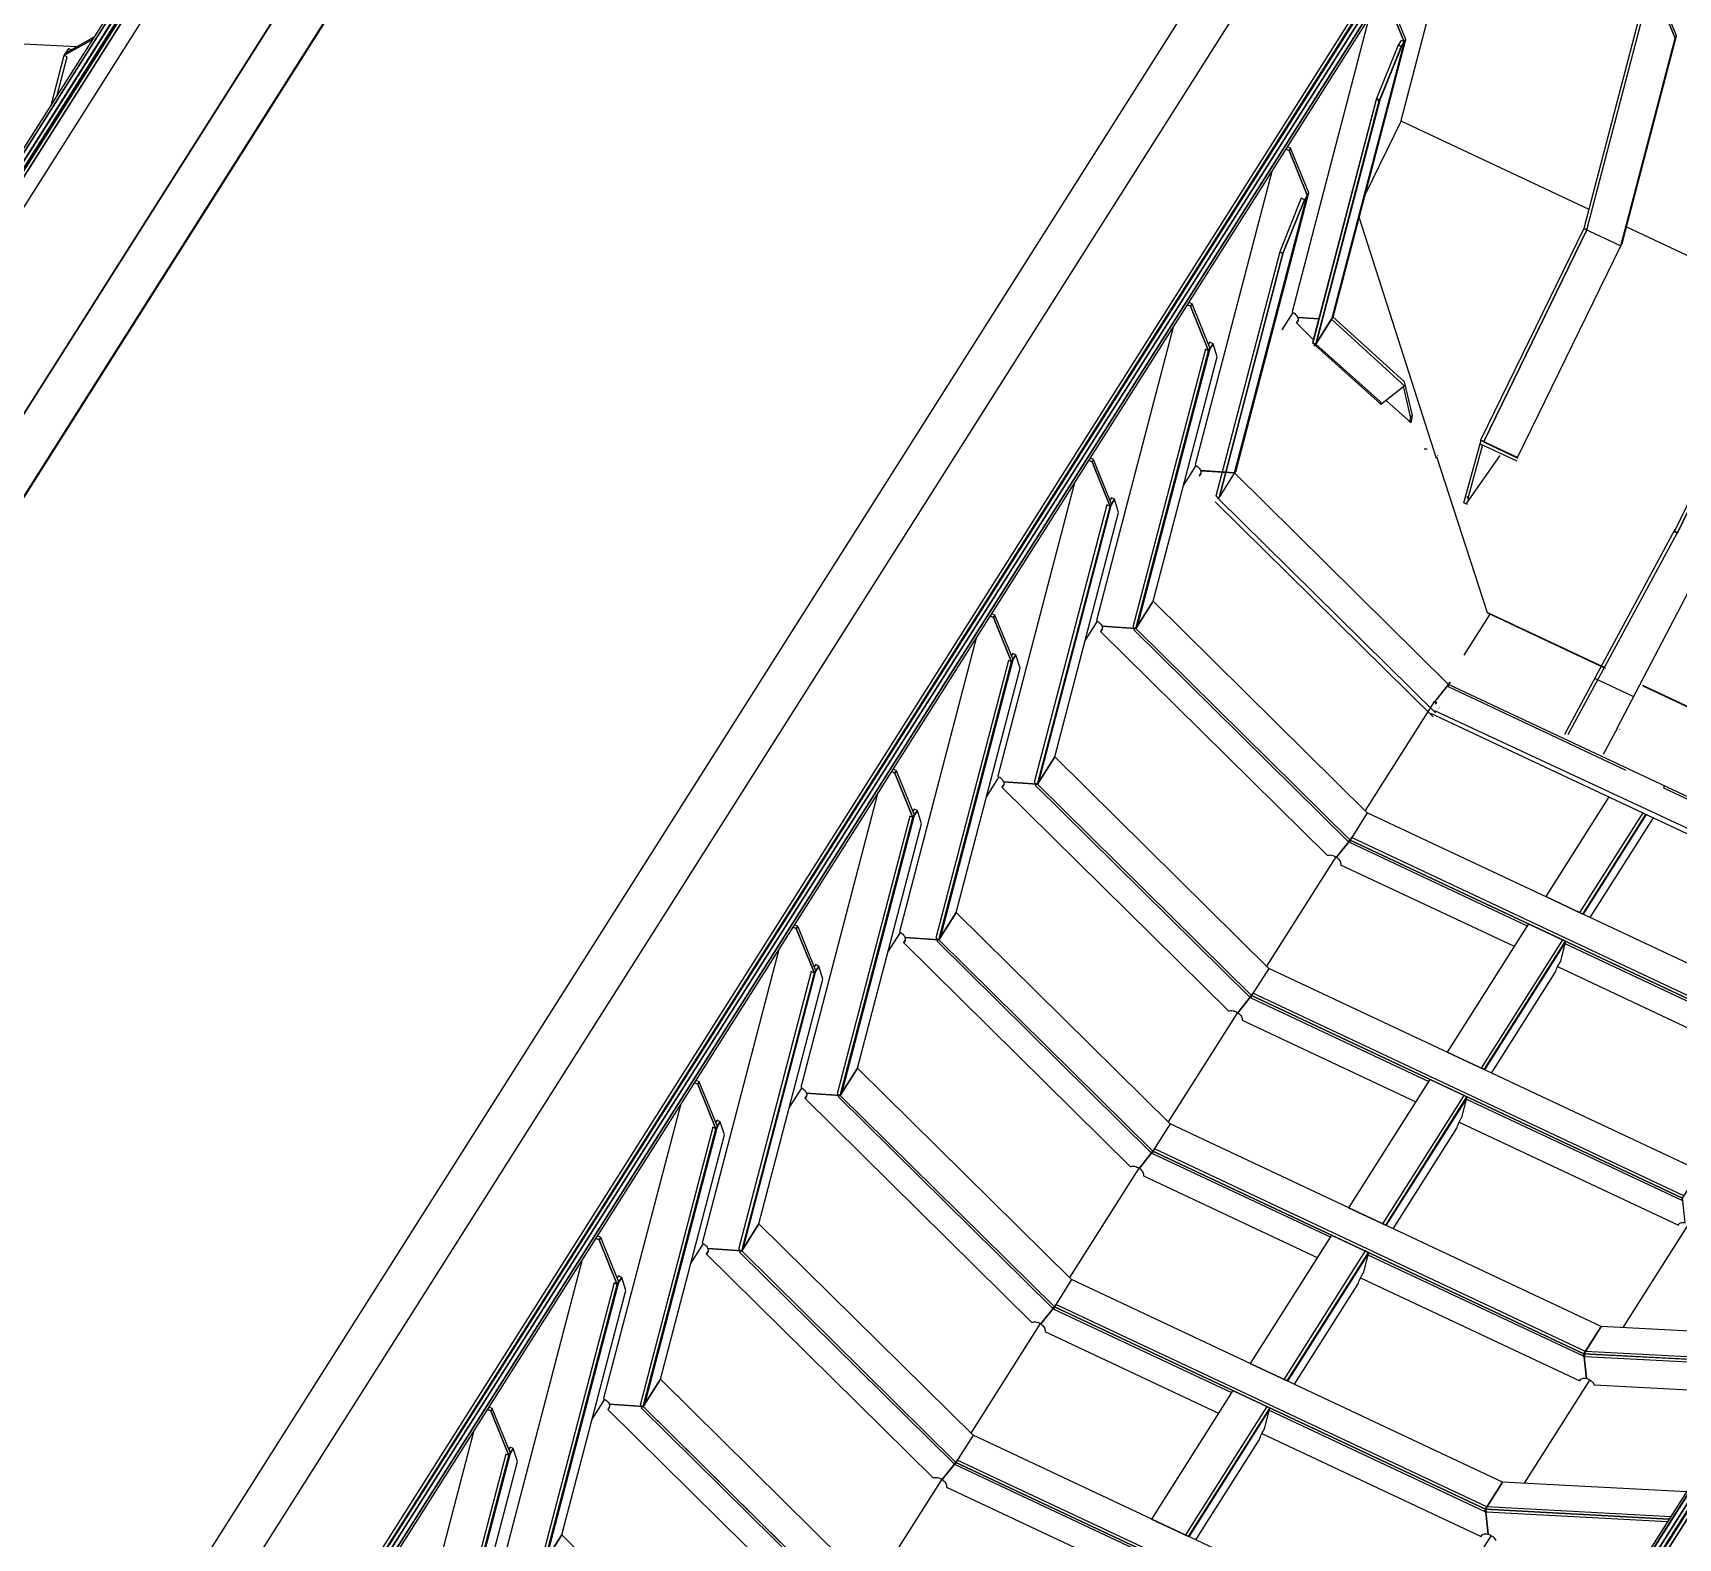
# Model space of a CAD drawing. Header units: millimetres. Extents: x 5443 to 24907, y -17798 to -7408.
# Drawn here: x 15297 to 15853, y -15096 to -14588 of the extents above; entities that cross this region are included whole.
import ezdxf

# ---------------------------------------------------------------- set-up
doc = ezdxf.new("R2010")
doc.units = ezdxf.units.MM
doc.layers.add('pen_025', color=1, linetype='Continuous')
doc.layers.add('pen_035', color=1, linetype='Continuous')

msp = doc.modelspace()

# ---------------------------------------------------------------- linework, layer by layer
at = {"color": 0}
for p, q in [((15798.49, -14731.14), (15833.32, -14659.61)), ((15762.92, -14716.89), (15760.27, -14705.62)), ((15752.18, -14713.2), (15760.09, -14707.03)), ((15762.33, -14717.38), (15760, -14707.45)), ((15754.21, -14711.96), (15762.48, -14719.47)), ((15762.33, -14717.38), (15761.96, -14719.14)), ((15762.48, -14719.47), (15762.92, -14716.89)), ((15762.48, -14719.47), (15762.48, -14719.47)), ((15780.34, -14746.45), (15786.17, -14725.27)), ((15781.61, -14745.24), (15786.7, -14726.77)), ((15785.81, -14726.53), (15798.26, -14732.26)), ((15781.26, -14746.69), (15792.63, -14730.5)), ((15781.34, -14744.26), (15782.04, -14744.72)), ((15780.36, -14746.5), (15781.41, -14746.9)), ((15851.63, -14755.41), (15814.35, -14824.68)), ((15852.36, -14756.63), (15815.5, -14824.87)), ((15770.37, -14816.62), (15915.74, -14884.23)), ((15832.25, -14822.46), (15827.44, -14831.46))]:
    msp.add_line(p, q, dxfattribs=at)
at = {"color": 2}
for p, q in [((15752.13, -14712.34), (15752.18, -14712.98)), ((15762.92, -14716.89), (15762.33, -14717.38))]:
    msp.add_line(p, q, dxfattribs=at)
at = {"layer": 'pen_025', "color": 0, "linetype": 'Continuous'}
for p, q in [((15044.97, -15020.94), (15452.2, -14378.01)), ((15045.73, -15022.54), (15453.95, -14378.04)), ((15046.08, -15024.37), (15455.9, -14377.34)), ((15379.29, -15163.61), (15787.15, -14519.68)), ((15379.86, -15164.3), (15787.2, -14521.19)), ((15322.27, -14589.1), (15322.16, -14589.04)), ((15307.38, -14595.29), (15316.99, -14589.88)), ((15308.88, -14592.93), (15307.38, -14595.29)), ((15309.86, -14593.39), (15308.88, -14592.93)), ((15321.77, -14589.88), (15321.66, -14589.83)), ((15321.66, -14589.83), (15321.77, -14589.88)), ((15760.2, -14590.72), (15759.13, -14590.21)), ((15759.2, -14592.29), (15760.7, -14589.93)), ((15307.38, -14595.29), (15303.03, -14611.91)), ((15301.72, -14621.53), (15301.82, -14621.16)), ((15298.79, -14626.16), (15298.66, -14626.15)), ((15299.77, -14624.4), (15299.67, -14624.78)), ((15299.77, -14624.4), (15299.67, -14624.78)), ((15720.22, -14626.95), (15721.29, -14627.45)), ((15820.8, -14653.73), (15820.8, -14653.74)), ((15823.81, -14655.16), (15823.82, -14655.15)), ((16112.67, -14674.55), (15705.54, -15317.33)), ((16113.21, -14675.3), (15706.15, -15317.96)), ((16114.97, -14675.33), (15706.89, -15319.6)), ((16116.92, -14674.63), (15707.19, -15321.49)), ((15707.19, -15321.49), (16116.92, -14674.63)), ((15707.21, -15322.02), (16117.92, -14673.6)), ((15686.92, -14679.52), (15688, -14680.02)), ((15694.11, -14695.06), (15695.61, -14692.7)), ((15787.16, -14725.94), (15787.04, -14725.76)), ((15788.94, -14726.77), (15788.94, -14726.77)), ((15653.63, -14732.08), (15654.7, -14732.59)), ((15691.08, -14737.18), (15691.46, -14736.58)), ((15691.25, -14737.01), (15691.38, -14736.8)), ((15702.85, -14736.35), (15775.17, -14807.79)), ((15660.81, -14747.63), (15662.31, -14745.26)), ((15852.61, -14756.7), (15852.5, -14756.54)), ((15620.33, -14784.65), (15621.41, -14785.16)), ((15657.79, -14789.74), (15658.16, -14789.15)), ((15657.95, -14789.58), (15658.08, -14789.37)), ((15669.56, -14788.92), (15741.88, -14860.35)), ((15627.52, -14800.2), (15629.01, -14797.83)), ((15775.67, -14807), (15775.17, -14807.79)), ((15775.17, -14807.79), (15775.17, -14807.79)), ((15831.93, -14822.61), (15831.97, -14822.54)), ((15833, -14823.11), (15833.05, -14823.04)), ((15587.03, -14837.22), (15588.11, -14837.72)), ((15624.49, -14842.31), (15624.87, -14841.72)), ((15624.65, -14842.14), (15624.78, -14841.94)), ((15636.26, -14841.48), (15708.58, -14912.92)), ((15847.97, -14841.99), (15847.77, -14842.74)), ((15847.97, -14841.99), (15847.77, -14842.74)), ((15847.97, -14841.99), (15847.77, -14842.74)), ((15594.22, -14852.76), (15595.72, -14850.4)), ((15841.83, -14851.69), (15820.5, -14885.36)), ((15841.83, -14851.69), (15820.5, -14885.36)), ((15820.72, -14885.46), (15842.04, -14851.79)), ((15742.38, -14859.56), (15741.88, -14860.35)), ((15741.88, -14860.35), (15742.38, -14859.56)), ((15741.88, -14860.35), (15741.88, -14860.35)), ((15738.68, -14868.69), (15797.35, -14896.26)), ((15820.5, -14885.36), (15807.98, -14879.48)), ((15820.5, -14885.36), (15819.43, -14884.85)), ((15553.74, -14889.78), (15554.81, -14890.29)), ((15591.19, -14894.88), (15591.57, -14894.28)), ((15591.36, -14894.71), (15591.49, -14894.51)), ((15602.97, -14894.05), (15675.29, -14965.49)), ((15814.67, -14894.56), (15787.2, -14937.93)), ((15814.67, -14894.56), (15787.2, -14937.93)), ((15814.67, -14894.56), (15812.84, -14901.57)), ((15814.67, -14894.56), (15814.48, -14895.31)), ((15814.67, -14894.56), (15814.48, -14895.31)), ((15814.67, -14894.56), (15814.48, -14895.31)), ((15787.42, -14938.03), (15814.48, -14895.31)), ((15560.92, -14905.33), (15562.42, -14902.97)), ((15709.08, -14912.13), (15708.58, -14912.92)), ((15708.58, -14912.92), (15708.58, -14912.92)), ((15705.39, -14921.26), (15764.05, -14948.82)), ((15787.2, -14937.93), (15774.68, -14932.04)), ((15787.2, -14937.93), (15786.13, -14937.42)), ((15520.44, -14942.35), (15521.52, -14942.86)), ((15557.9, -14947.44), (15558.27, -14946.85)), ((15558.06, -14947.28), (15558.19, -14947.07)), ((15569.67, -14946.62), (15641.99, -15018.05)), ((15781.38, -14947.13), (15753.91, -14990.49)), ((15781.38, -14947.13), (15753.91, -14990.49)), ((15754.12, -14990.59), (15781.18, -14947.88)), ((15781.38, -14947.13), (15779.54, -14954.13)), ((15781.38, -14947.13), (15781.18, -14947.88)), ((15781.38, -14947.13), (15781.18, -14947.88)), ((15781.38, -14947.13), (15781.18, -14947.88)), ((15527.63, -14957.9), (15529.13, -14955.53)), ((15675.79, -14964.7), (15675.29, -14965.49)), ((15675.29, -14965.49), (15675.79, -14964.7)), ((15672.09, -14973.82), (15730.76, -15001.39)), ((15753.91, -14990.49), (15741.39, -14984.61)), ((15487.15, -14994.92), (15488.22, -14995.42)), ((15753.91, -14990.49), (15752.84, -14989.99)), ((15524.6, -15000.01), (15524.98, -14999.42)), ((15524.77, -14999.85), (15524.9, -14999.64)), ((15536.37, -14999.18), (15608.7, -15070.62)), ((15748.08, -14999.69), (15720.61, -15043.06)), ((15748.08, -14999.69), (15720.61, -15043.06)), ((15720.83, -15043.16), (15747.89, -15000.44)), ((15748.08, -14999.69), (15746.25, -15006.7)), ((15748.08, -14999.69), (15747.89, -15000.44)), ((15748.08, -14999.69), (15747.89, -15000.44)), ((15748.08, -14999.69), (15747.89, -15000.44)), ((15494.33, -15010.47), (15495.83, -15008.1)), ((15642.49, -15017.27), (15641.99, -15018.05)), ((15638.79, -15026.39), (15697.46, -15053.96)), ((15820.88, -15033.9), (15882.99, -15037.17)), ((15720.61, -15043.06), (15708.09, -15037.18)), ((15720.61, -15043.06), (15719.54, -15042.56)), ((15819.49, -15043.09), (15819.85, -15042.52)), ((15819.6, -15042.82), (15819.49, -15043.09)), ((15450.52, -15052.74), (15451.6, -15053.25)), ((15491.31, -15052.58), (15491.68, -15051.98)), ((15491.47, -15052.41), (15491.6, -15052.21)), ((15503.08, -15051.75), (15575.4, -15123.19)), ((15457.71, -15068.29), (15459.2, -15065.92)), ((15609.19, -15069.83), (15608.7, -15070.62)), ((15608.7, -15070.62), (15608.7, -15070.62)), ((15605.5, -15078.96), (15664.17, -15106.52)), ((15787.58, -15086.47), (15849.7, -15089.74)), ((15687.32, -15095.63), (15686.24, -15095.12)), ((15786.19, -15095.65), (15786.55, -15095.09)), ((15786.3, -15095.38), (15786.19, -15095.65))]:
    msp.add_line(p, q, dxfattribs=at)
for points in [[(15452.2, -14378.01, 0), (15451.66, -14377.26, 0), (15044.32, -15020.37, 0)], [(15453.95, -14378.04, 0), (15452.2, -14378.01, 0), (15044.97, -15020.94, 0)], [(15455.9, -14377.34, 0), (15453.95, -14378.04, 0), (15045.73, -15022.54, 0)], [(15456.9, -14376.32, 0), (15455.9, -14377.34, 0), (15046.08, -15024.37, 0)], [(15046.09, -15024.79, 0), (15046.2, -15024.73, 0), (15456.9, -14376.32, 0)], [(15785.8, -14516.63, 0), (15785.29, -14516.88, 0), (15374.59, -15165.3, 0)], [(15375.17, -15164.7, 0), (15375.58, -15164.28, 0), (15785.8, -14516.63, 0)], [(15786.57, -14517.79, 0), (15785.8, -14516.63, 0), (15375.58, -15164.28, 0), (15377.53, -15163.58, 0), (15786.57, -14517.79, 0)], [(15787.15, -14519.68, 0), (15786.57, -14517.79, 0), (15377.53, -15163.58, 0)], [(15787.2, -14521.19, 0), (15787.15, -14519.68, 0), (15379.29, -15163.61, 0)], [(15820.8, -14653.73, 0), (15821.87, -14654.23, 0), (15843.17, -14572.82, 0), (15842.09, -14572.32, 0), (15820.8, -14653.73, 0)], [(15842.09, -14572.32, 0), (15820.8, -14653.73, 0), (15833.32, -14659.61, 0), (15851.67, -14589.48, 0), (15845.31, -14573.83, 0), (15842.09, -14572.32, 0)], [(15760.2, -14590.72, 0), (15754.09, -14575.67, 0), (15753.01, -14575.17, 0)], [(15760.7, -14589.93, 0), (15754.59, -14574.89, 0), (15754.09, -14575.67, 0), (15760.2, -14590.72, 0), (15760.7, -14589.93, 0)], [(15851.67, -14589.48, 0), (15852.17, -14588.69, 0), (15845.81, -14573.05, 0), (15845.31, -14573.83, 0), (15851.67, -14589.48, 0)], [(15748.23, -14582.72, 0), (15722.28, -14681.94, 0), (15722.6, -14682.11, 0), (15722.91, -14682.31, 0), (15723.2, -14682.53, 0), (15723.47, -14682.77, 0), (15723.71, -14683.02, 0), (15723.91, -14683.29, 0), (15724.08, -14683.56, 0), (15724.22, -14683.84, 0), (15731.4, -14684.27, 0)], [(15317.49, -14589.09, 0), (15307.88, -14594.51, 0), (15307.38, -14595.29, 0)], [(15833.32, -14659.61, 0), (15833.82, -14658.83, 0), (15852.17, -14588.69, 0), (15851.67, -14589.48, 0), (15833.32, -14659.61, 0)], [(15316.99, -14589.88, 0), (15307.38, -14595.29, 0), (15303.03, -14611.91, 0)], [(15760.53, -14590.17, 0), (15759.03, -14592.54, 0), (15751.76, -14610.65, 0), (15730.27, -14692.8, 0), (15736.09, -14683.6, 0), (15760.53, -14590.17, 0)], [(15760.7, -14589.93, 0), (15759.2, -14592.29, 0), (15751.92, -14610.4, 0), (15730.34, -14692.93, 0), (15736.16, -14683.73, 0), (15760.7, -14589.93, 0)], [(15736.16, -14683.73, 0), (15760.7, -14589.93, 0), (15760.2, -14590.72, 0), (15735.66, -14684.52, 0), (15736.16, -14683.73, 0)], [(15751.92, -14610.4, 0), (15759.2, -14592.29, 0), (15758.13, -14591.79, 0), (15750.85, -14609.9, 0), (15751.92, -14610.4, 0)], [(15759.13, -14590.21, 0), (15758.13, -14591.79, 0), (15759.2, -14592.29, 0)], [(15305.09, -14608.67, 0), (15308.45, -14595.8, 0), (15307.38, -14595.29, 0)], [(15730.27, -14692.8, 0), (15751.76, -14610.65, 0), (15750.68, -14610.14, 0), (15729.19, -14692.3, 0), (15730.27, -14692.8, 0)], [(15730.34, -14692.93, 0), (15751.92, -14610.4, 0), (15750.85, -14609.9, 0), (15729.26, -14692.43, 0), (15730.34, -14692.93, 0)], [(15715.43, -14634.5, 0), (15689.5, -14733.66, 0), (15689.82, -14733.83, 0), (15690.13, -14734.03, 0), (15690.43, -14734.25, 0), (15690.69, -14734.49, 0), (15690.93, -14734.75, 0), (15691.14, -14735.02, 0), (15691.31, -14735.3, 0), (15691.44, -14735.58, 0), (15702.85, -14736.35, 0), (15727.4, -14642.5, 0), (15721.29, -14627.45, 0), (15720.22, -14626.95, 0)], [(15721.29, -14627.45, 0), (15721.79, -14626.67, 0), (15720.72, -14626.16, 0)], [(15727.4, -14642.5, 0), (15727.9, -14641.71, 0), (15721.79, -14626.67, 0), (15721.29, -14627.45, 0), (15727.4, -14642.5, 0)], [(15727.97, -14641.69, 0), (15726.48, -14644.06, 0), (15719.2, -14662.16, 0), (15697.61, -14744.7, 0), (15703.44, -14735.5, 0), (15727.97, -14641.69, 0)], [(15702.85, -14736.35, 0), (15703.35, -14735.56, 0), (15727.9, -14641.71, 0), (15727.4, -14642.5, 0), (15702.85, -14736.35, 0)], [(15719.2, -14662.16, 0), (15726.48, -14644.06, 0), (15725.4, -14643.55, 0), (15718.12, -14661.66, 0), (15719.2, -14662.16, 0)], [(15785.96, -14725.26, 0), (15787.04, -14725.76, 0), (15821.87, -14654.24, 0), (15820.8, -14653.74, 0), (15785.96, -14725.26, 0)], [(15821.88, -14654.24, 0), (15821.87, -14654.24, 0), (15787.04, -14725.76, 0), (15787.01, -14725.87, 0)], [(15820.8, -14653.74, 0), (15821.87, -14654.24, 0), (15821.88, -14654.24, 0)], [(15697.61, -14744.7, 0), (15719.2, -14662.16, 0), (15718.12, -14661.66, 0), (15696.54, -14744.19, 0), (15697.61, -14744.7, 0)], [(15706.15, -15317.96, 0), (16113.21, -14675.3, 0), (16112.67, -14674.55, 0)], [(15706.89, -15319.6, 0), (16114.97, -14675.33, 0), (16113.21, -14675.3, 0)], [(15682.14, -14687.07, 0), (15656.2, -14786.23, 0), (15656.53, -14786.4, 0), (15656.84, -14786.6, 0), (15657.13, -14786.82, 0), (15657.4, -14787.06, 0), (15657.64, -14787.32, 0), (15657.85, -14787.59, 0), (15658.02, -14787.87, 0), (15658.15, -14788.14, 0), (15669.56, -14788.92, 0), (15694.11, -14695.06, 0), (15688, -14680.02, 0), (15686.92, -14679.52, 0)], [(15688, -14680.02, 0), (15688.5, -14679.23, 0), (15687.42, -14678.73, 0)], [(15694.11, -14695.06, 0), (15694.61, -14694.27, 0), (15688.5, -14679.23, 0), (15688, -14680.02, 0), (15694.11, -14695.06, 0)], [(15851.43, -14756.03, 0), (15852.5, -14756.54, 0), (15887.34, -14685.01, 0), (15886.27, -14684.5, 0), (15851.43, -14756.03, 0)], [(15886.27, -14684.5, 0), (15851.57, -14755.75, 0)], [(15887.34, -14685.01, 0), (15852.5, -14756.54, 0), (15852.48, -14756.64, 0)], [(15694.11, -14695.06, 0), (15669.56, -14788.92, 0), (15675.38, -14779.72, 0), (15696.98, -14697.14, 0), (15695.61, -14692.7, 0), (15694.11, -14695.06, 0), (15693.03, -14694.56, 0), (15668.48, -14788.41, 0), (15669.56, -14788.92, 0), (15694.11, -14695.06, 0)], [(15669.56, -14788.92, 0), (15670.06, -14788.13, 0), (15694.61, -14694.27, 0), (15694.11, -14695.06, 0), (15669.56, -14788.92, 0)], [(15695.61, -14692.7, 0), (15694.53, -14692.19, 0), (15694.06, -14692.93, 0)], [(15787.01, -14725.87, 0), (15787.04, -14725.76, 0), (15785.96, -14725.26, 0), (15785.94, -14725.37, 0)], [(15787.16, -14725.94, 0), (15798.61, -14731.32, 0), (15798.49, -14731.14, 0), (15785.96, -14725.26, 0)], [(15648.84, -14739.64, 0), (15622.9, -14838.8, 0), (15623.23, -14838.97, 0), (15623.54, -14839.16, 0), (15623.83, -14839.39, 0), (15624.1, -14839.63, 0), (15624.34, -14839.89, 0), (15624.55, -14840.16, 0), (15624.72, -14840.43, 0), (15624.85, -14840.71, 0), (15636.26, -14841.48, 0), (15660.81, -14747.63, 0), (15654.7, -14732.59, 0), (15653.63, -14732.08, 0)], [(15654.7, -14732.59, 0), (15655.2, -14731.8, 0), (15654.13, -14731.29, 0)], [(15660.81, -14747.63, 0), (15661.31, -14746.84, 0), (15655.2, -14731.8, 0), (15654.7, -14732.59, 0), (15660.81, -14747.63, 0)], [(15770.94, -14813.1, 0), (15775.17, -14807.79, 0), (15702.85, -14736.35, 0), (15691.36, -14735.57, 0), (15691.45, -14735.84, 0), (15691.49, -14736.11, 0), (15691.5, -14736.36, 0), (15691.45, -14736.6, 0), (15691.37, -14736.82, 0), (15691.25, -14737.01, 0), (15691.08, -14737.18, 0), (15690.88, -14737.31, 0)], [(15691.48, -14736.46, 0), (15691.38, -14736.52, 0), (15690.88, -14737.31, 0), (15691.08, -14737.18, 0)], [(15691.46, -14736.58, 0), (15691.08, -14737.18, 0), (15691.25, -14737.01, 0)], [(15691.38, -14736.8, 0), (15691.25, -14737.01, 0), (15691.37, -14736.82, 0)], [(15691.41, -14735.5, 0), (15691.36, -14735.57, 0), (15691.44, -14735.58, 0)], [(15703.35, -14735.56, 0), (15702.85, -14736.35, 0), (15703.35, -14735.56, 0)], [(15662.31, -14745.26, 0), (15661.24, -14744.76, 0), (15660.77, -14745.5, 0)], [(15660.81, -14747.63, 0), (15636.26, -14841.48, 0), (15642.09, -14832.28, 0), (15663.69, -14749.7, 0), (15662.31, -14745.26, 0), (15660.81, -14747.63, 0), (15659.74, -14747.13, 0), (15635.19, -14840.98, 0), (15636.26, -14841.48, 0), (15660.81, -14747.63, 0)], [(15636.26, -14841.48, 0), (15636.76, -14840.69, 0), (15661.31, -14746.84, 0), (15660.81, -14747.63, 0), (15636.26, -14841.48, 0)], [(15852.48, -14756.64, 0), (15852.5, -14756.54, 0), (15851.43, -14756.03, 0), (15851.4, -14756.13, 0)], [(15621.41, -14785.16, 0), (15621.91, -14784.37, 0), (15620.83, -14783.86, 0)], [(15669.56, -14788.92, 0), (15668.84, -14789.31, 0), (15741.17, -14860.74, 0), (15741.88, -14860.35, 0), (15669.56, -14788.92, 0), (15675.38, -14779.72, 0)], [(15747.71, -14851.15, 0), (15675.38, -14779.72, 0), (15669.56, -14788.92, 0)], [(15615.54, -14792.21, 0), (15589.61, -14891.36, 0), (15589.93, -14891.53, 0), (15590.25, -14891.73, 0), (15590.54, -14891.95, 0), (15590.81, -14892.2, 0), (15591.05, -14892.45, 0), (15591.25, -14892.72, 0), (15591.42, -14893, 0), (15591.56, -14893.28, 0), (15602.97, -14894.05, 0), (15627.52, -14800.2, 0), (15621.41, -14785.16, 0), (15620.33, -14784.65, 0)], [(15627.52, -14800.2, 0), (15628.01, -14799.41, 0), (15621.91, -14784.37, 0), (15621.41, -14785.16, 0), (15627.52, -14800.2, 0)], [(15734.25, -14865.61, 0), (15734.55, -14865.49, 0), (15734.89, -14865.42, 0), (15735.26, -14865.4, 0), (15735.66, -14865.45, 0), (15736.07, -14865.54, 0), (15736.48, -14865.69, 0), (15736.89, -14865.89, 0), (15737.28, -14866.13, 0), (15741.88, -14860.35, 0), (15669.56, -14788.92, 0), (15658.06, -14788.14, 0), (15658.15, -14788.41, 0), (15658.2, -14788.68, 0), (15658.2, -14788.93, 0), (15658.16, -14789.17, 0), (15658.07, -14789.38, 0), (15657.95, -14789.58, 0), (15657.79, -14789.74, 0), (15657.58, -14789.88, 0)], [(15658.18, -14789.02, 0), (15658.08, -14789.09, 0), (15657.58, -14789.88, 0), (15657.79, -14789.74, 0)], [(15658.16, -14789.15, 0), (15657.79, -14789.74, 0), (15657.95, -14789.58, 0)], [(15658.08, -14789.37, 0), (15657.95, -14789.58, 0), (15658.07, -14789.38, 0)], [(15658.11, -14788.07, 0), (15658.06, -14788.14, 0), (15658.15, -14788.14, 0)], [(15670.06, -14788.13, 0), (15669.56, -14788.92, 0), (15670.06, -14788.13, 0)], [(15627.52, -14800.2, 0), (15602.97, -14894.05, 0), (15608.79, -14884.85, 0), (15630.39, -14802.27, 0), (15629.01, -14797.83, 0), (15627.52, -14800.2, 0), (15626.44, -14799.69, 0), (15601.89, -14893.55, 0), (15602.97, -14894.05, 0), (15627.52, -14800.2, 0)], [(15602.97, -14894.05, 0), (15603.47, -14893.26, 0), (15628.01, -14799.41, 0), (15627.52, -14800.2, 0), (15602.97, -14894.05, 0)], [(15629.01, -14797.83, 0), (15627.94, -14797.33, 0), (15627.47, -14798.07, 0)], [(15837.45, -14811.89, 0), (15837.34, -14811.73, 0), (15824.82, -14805.85, 0)], [(15920.77, -14876.27, 0), (15920.76, -14876.2, 0), (15775.17, -14807.79, 0), (15770.57, -14813.56, 0), (15770.93, -14813.84, 0), (15771.13, -14814.03, 0)], [(15775.17, -14807.79, 0), (15774.98, -14808.54, 0), (15835.04, -14836.76, 0)], [(15775.17, -14807.79, 0), (15775.67, -14807, 0), (15775.67, -14807, 0)], [(15847.77, -14842.74, 0), (15920.57, -14876.95, 0), (15920.76, -14876.2, 0), (15775.17, -14807.79, 0)], [(15771.12, -14814.42, 0), (15770.57, -14813.56, 0)], [(15772.02, -14815.82, 0), (15771.92, -14815.67, 0)], [(15769.04, -14817.49, 0), (15914.63, -14885.9, 0), (15920.46, -14876.7, 0), (15880.94, -14858.13, 0)], [(15636.26, -14841.48, 0), (15635.55, -14841.87, 0), (15707.87, -14913.31, 0), (15708.58, -14912.92, 0), (15636.26, -14841.48, 0), (15642.09, -14832.28, 0)], [(15714.41, -14903.72, 0), (15642.09, -14832.28, 0), (15636.26, -14841.48, 0)], [(15582.25, -14844.77, 0), (15556.31, -14943.93, 0), (15556.64, -14944.1, 0), (15556.95, -14944.3, 0), (15557.24, -14944.52, 0), (15557.51, -14944.76, 0), (15557.75, -14945.02, 0), (15557.96, -14945.29, 0), (15558.13, -14945.57, 0), (15558.26, -14945.85, 0), (15569.67, -14946.62, 0), (15594.22, -14852.76, 0), (15588.11, -14837.72, 0), (15587.03, -14837.22, 0)], [(15588.11, -14837.72, 0), (15588.61, -14836.93, 0), (15587.53, -14836.43, 0)], [(15594.22, -14852.76, 0), (15594.72, -14851.98, 0), (15588.61, -14836.93, 0), (15588.11, -14837.72, 0), (15594.22, -14852.76, 0)], [(15700.96, -14918.18, 0), (15701.25, -14918.05, 0), (15701.59, -14917.98, 0), (15701.96, -14917.97, 0), (15702.36, -14918.01, 0), (15702.77, -14918.11, 0), (15703.19, -14918.26, 0), (15703.59, -14918.46, 0), (15703.98, -14918.7, 0), (15708.58, -14912.92, 0), (15636.26, -14841.48, 0), (15624.77, -14840.71, 0), (15624.86, -14840.98, 0), (15624.9, -14841.24, 0), (15624.9, -14841.5, 0), (15624.86, -14841.74, 0), (15624.78, -14841.95, 0), (15624.65, -14842.14, 0), (15624.49, -14842.31, 0), (15624.29, -14842.45, 0)], [(15624.89, -14841.59, 0), (15624.79, -14841.66, 0), (15624.29, -14842.45, 0), (15624.49, -14842.31, 0)], [(15624.87, -14841.72, 0), (15624.49, -14842.31, 0), (15624.65, -14842.14, 0)], [(15624.78, -14841.94, 0), (15624.65, -14842.14, 0), (15624.78, -14841.95, 0)], [(15624.81, -14840.63, 0), (15624.77, -14840.71, 0), (15624.85, -14840.71, 0)], [(15636.76, -14840.69, 0), (15636.26, -14841.48, 0), (15636.76, -14840.69, 0)], [(15594.22, -14852.76, 0), (15569.67, -14946.62, 0), (15575.5, -14937.42, 0), (15597.1, -14854.84, 0), (15595.72, -14850.4, 0), (15594.22, -14852.76, 0), (15593.15, -14852.26, 0), (15568.6, -14946.11, 0), (15569.67, -14946.62, 0), (15594.22, -14852.76, 0)], [(15595.72, -14850.4, 0), (15594.64, -14849.89, 0), (15594.17, -14850.64, 0)], [(15829.31, -14845.8, 0), (15807.98, -14879.48, 0), (15820.5, -14885.36, 0)], [(15569.67, -14946.62, 0), (15570.17, -14945.83, 0), (15594.72, -14851.98, 0), (15594.22, -14852.76, 0), (15569.67, -14946.62, 0)], [(15741.88, -14860.35, 0), (15887.47, -14928.76, 0), (15893.3, -14919.56, 0), (15747.71, -14851.15, 0), (15741.88, -14860.35, 0), (15741.68, -14861.1, 0), (15801.74, -14889.32, 0)], [(15840.76, -14851.18, 0), (15819.43, -14884.85, 0), (15820.5, -14885.36, 0), (15841.83, -14851.69, 0)], [(15820.5, -14885.36, 0), (15841.83, -14851.69, 0)], [(15823.01, -14886.54, 0), (15844.34, -14852.87, 0)], [(15812, -14903.14, 0), (15886.08, -14937.95, 0), (15886.19, -14937.68, 0), (15886.36, -14937.45, 0), (15886.59, -14937.27, 0), (15886.88, -14937.13, 0), (15887.2, -14937.04, 0), (15887.57, -14937.02, 0), (15887.96, -14937.04, 0), (15888.37, -14937.13, 0), (15887.47, -14928.76, 0), (15741.88, -14860.35, 0), (15737.28, -14866.13, 0), (15737.64, -14866.41, 0), (15737.96, -14866.71, 0), (15738.23, -14867.04, 0), (15738.45, -14867.38, 0), (15738.6, -14867.73, 0), (15738.7, -14868.06, 0), (15738.72, -14868.39, 0), (15738.68, -14868.69, 0)], [(15887.47, -14928.76, 0), (15887.97, -14927.98, 0), (15742.38, -14859.56, 0), (15741.88, -14860.35, 0), (15887.47, -14928.76, 0)], [(15814.48, -14895.31, 0), (15887.27, -14929.52, 0), (15887.47, -14928.76, 0), (15741.88, -14860.35, 0)], [(15554.81, -14890.29, 0), (15555.31, -14889.5, 0), (15554.24, -14889, 0)], [(15560.92, -14905.33, 0), (15561.42, -14904.54, 0), (15555.31, -14889.5, 0), (15554.81, -14890.29, 0), (15560.92, -14905.33, 0)], [(15602.97, -14894.05, 0), (15602.25, -14894.44, 0), (15674.57, -14965.88, 0), (15675.29, -14965.49, 0), (15602.97, -14894.05, 0), (15608.79, -14884.85, 0)], [(15681.11, -14956.29, 0), (15608.79, -14884.85, 0), (15602.97, -14894.05, 0)], [(15787.2, -14937.93, 0), (15814.67, -14894.56, 0), (15802.15, -14888.67, 0), (15774.68, -14932.04, 0), (15787.2, -14937.93, 0)], [(15548.95, -14897.34, 0), (15523.02, -14996.5, 0), (15523.34, -14996.67, 0), (15523.65, -14996.87, 0), (15523.95, -14997.09, 0), (15524.22, -14997.33, 0), (15524.46, -14997.59, 0), (15524.66, -14997.86, 0), (15524.83, -14998.13, 0), (15524.96, -14998.41, 0), (15536.37, -14999.18, 0), (15560.92, -14905.33, 0), (15554.81, -14890.29, 0), (15553.74, -14889.78, 0)], [(15667.66, -14970.74, 0), (15667.96, -14970.62, 0), (15668.3, -14970.55, 0), (15668.67, -14970.54, 0), (15669.07, -14970.58, 0), (15669.48, -14970.68, 0), (15669.89, -14970.83, 0), (15670.3, -14971.02, 0), (15670.69, -14971.26, 0), (15675.29, -14965.49, 0), (15602.97, -14894.05, 0), (15591.47, -14893.27, 0), (15591.56, -14893.55, 0), (15591.61, -14893.81, 0), (15591.61, -14894.07, 0), (15591.57, -14894.3, 0), (15591.48, -14894.52, 0), (15591.36, -14894.71, 0), (15591.19, -14894.88, 0), (15590.99, -14895.01, 0)], [(15591.59, -14894.16, 0), (15591.49, -14894.22, 0), (15590.99, -14895.01, 0), (15591.19, -14894.88, 0)], [(15591.57, -14894.28, 0), (15591.19, -14894.88, 0), (15591.36, -14894.71, 0)], [(15591.49, -14894.51, 0), (15591.36, -14894.71, 0), (15591.48, -14894.52, 0)], [(15591.52, -14893.2, 0), (15591.47, -14893.27, 0), (15591.56, -14893.28, 0)], [(15603.47, -14893.26, 0), (15602.97, -14894.05, 0), (15603.47, -14893.26, 0)], [(15814.67, -14894.56, 0), (15813.6, -14894.05, 0), (15786.13, -14937.42, 0), (15787.2, -14937.93, 0), (15814.67, -14894.56, 0)], [(15560.92, -14905.33, 0), (15536.37, -14999.18, 0), (15542.2, -14989.98, 0), (15563.8, -14907.4, 0), (15562.42, -14902.97, 0), (15560.92, -14905.33, 0), (15559.85, -14904.83, 0), (15535.3, -14998.68, 0), (15536.37, -14999.18, 0), (15560.92, -14905.33, 0)], [(15536.37, -14999.18, 0), (15536.87, -14998.4, 0), (15561.42, -14904.54, 0), (15560.92, -14905.33, 0), (15536.37, -14999.18, 0)], [(15562.42, -14902.97, 0), (15561.35, -14902.46, 0), (15560.88, -14903.2, 0)], [(15708.58, -14912.92, 0), (15854.17, -14981.33, 0), (15860, -14972.13, 0), (15714.41, -14903.72, 0), (15708.58, -14912.92, 0), (15708.39, -14913.67, 0), (15768.44, -14941.89, 0)], [(15789.71, -14939.11, 0), (15811.22, -14905.16, 0), (15811.33, -14904.78, 0), (15811.48, -14904.35, 0), (15811.67, -14903.88, 0), (15811.88, -14903.38, 0), (15812.12, -14902.88, 0), (15812.36, -14902.4, 0), (15812.6, -14901.96, 0), (15812.84, -14901.57, 0)], [(15778.7, -14955.71, 0), (15852.79, -14990.52, 0), (15852.89, -14990.25, 0), (15853.07, -14990.02, 0), (15853.3, -14989.83, 0), (15853.58, -14989.7, 0), (15853.91, -14989.61, 0), (15854.27, -14989.58, 0), (15854.67, -14989.61, 0), (15855.07, -14989.69, 0), (15854.17, -14981.33, 0), (15708.58, -14912.92, 0), (15703.98, -14918.7, 0), (15704.34, -14918.97, 0), (15704.66, -14919.28, 0), (15704.93, -14919.61, 0), (15705.15, -14919.95, 0), (15705.31, -14920.29, 0), (15705.4, -14920.63, 0), (15705.43, -14920.96, 0), (15705.39, -14921.26, 0)], [(15854.17, -14981.33, 0), (15854.67, -14980.54, 0), (15709.08, -14912.13, 0), (15708.58, -14912.92, 0), (15854.17, -14981.33, 0)], [(15708.58, -14912.92, 0), (15709.08, -14912.13, 0), (15709.08, -14912.13, 0)], [(15781.18, -14947.88, 0), (15853.98, -14982.08, 0), (15854.17, -14981.33, 0), (15708.58, -14912.92, 0)], [(15569.67, -14946.62, 0), (15568.96, -14947.01, 0), (15641.28, -15018.45, 0), (15641.99, -15018.05, 0), (15569.67, -14946.62, 0), (15575.5, -14937.42, 0)], [(15647.82, -15008.86, 0), (15575.5, -14937.42, 0), (15569.67, -14946.62, 0)], [(15515.66, -14949.91, 0), (15489.72, -15049.07, 0), (15490.05, -15049.24, 0), (15490.36, -15049.43, 0), (15490.65, -15049.66, 0), (15490.92, -15049.9, 0), (15491.16, -15050.16, 0), (15491.37, -15050.43, 0), (15491.54, -15050.7, 0), (15491.67, -15050.98, 0), (15503.08, -15051.75, 0), (15527.63, -14957.9, 0), (15521.52, -14942.86, 0), (15520.44, -14942.35, 0)], [(15521.52, -14942.86, 0), (15522.02, -14942.07, 0), (15520.94, -14941.56, 0)], [(15527.63, -14957.9, 0), (15528.13, -14957.11, 0), (15522.02, -14942.07, 0), (15521.52, -14942.86, 0), (15527.63, -14957.9, 0)], [(15753.91, -14990.49, 0), (15781.38, -14947.13, 0), (15768.86, -14941.24, 0), (15741.39, -14984.61, 0), (15753.91, -14990.49, 0)], [(15634.36, -15023.31, 0), (15634.66, -15023.19, 0), (15635, -15023.12, 0), (15635.37, -15023.1, 0), (15635.77, -15023.15, 0), (15636.18, -15023.24, 0), (15636.6, -15023.39, 0), (15637, -15023.59, 0), (15637.39, -15023.83, 0), (15641.99, -15018.05, 0), (15569.67, -14946.62, 0), (15558.18, -14945.84, 0), (15558.26, -14946.11, 0), (15558.31, -14946.38, 0), (15558.31, -14946.63, 0), (15558.27, -14946.87, 0), (15558.19, -14947.09, 0), (15558.06, -14947.28, 0), (15557.9, -14947.44, 0), (15557.7, -14947.58, 0)], [(15558.3, -14946.72, 0), (15558.2, -14946.79, 0), (15557.7, -14947.58, 0), (15557.9, -14947.44, 0)], [(15558.27, -14946.85, 0), (15557.9, -14947.44, 0), (15558.06, -14947.28, 0)], [(15558.19, -14947.07, 0), (15558.06, -14947.28, 0), (15558.19, -14947.09, 0)], [(15558.22, -14945.77, 0), (15558.18, -14945.84, 0), (15558.26, -14945.85, 0)], [(15570.17, -14945.83, 0), (15569.67, -14946.62, 0), (15570.17, -14945.83, 0)], [(15781.38, -14947.13, 0), (15780.3, -14946.62, 0), (15752.84, -14989.99, 0), (15753.91, -14990.49, 0), (15781.38, -14947.13, 0)], [(15527.63, -14957.9, 0), (15503.08, -15051.75, 0), (15508.91, -15042.55, 0), (15530.51, -14959.97, 0), (15529.13, -14955.53, 0), (15527.63, -14957.9, 0), (15526.55, -14957.39, 0), (15502.01, -15051.25, 0), (15503.08, -15051.75, 0), (15527.63, -14957.9, 0)], [(15529.13, -14955.53, 0), (15528.05, -14955.03, 0), (15527.58, -14955.77, 0)], [(15675.29, -14965.49, 0), (15820.88, -15033.9, 0), (15826.7, -15024.7, 0), (15681.11, -14956.29, 0), (15675.29, -14965.49, 0), (15675.09, -14966.24, 0), (15735.15, -14994.46, 0)], [(15756.42, -14991.67, 0), (15777.92, -14957.73, 0), (15778.03, -14957.35, 0), (15778.18, -14956.92, 0), (15778.37, -14956.44, 0), (15778.59, -14955.95, 0), (15778.82, -14955.45, 0), (15779.06, -14954.97, 0), (15779.31, -14954.53, 0), (15779.54, -14954.13, 0)], [(15503.08, -15051.75, 0), (15503.58, -15050.96, 0), (15528.13, -14957.11, 0), (15527.63, -14957.9, 0), (15503.08, -15051.75, 0)], [(15745.4, -15008.27, 0), (15819.49, -15043.09, 0), (15819.6, -15042.82, 0), (15819.77, -15042.59, 0), (15820, -15042.4, 0), (15820.28, -15042.26, 0), (15820.61, -15042.18, 0), (15820.98, -15042.15, 0), (15821.37, -15042.18, 0), (15821.78, -15042.26, 0), (15820.88, -15033.9, 0), (15675.29, -14965.49, 0), (15670.69, -14971.26, 0), (15671.04, -14971.54, 0), (15671.36, -14971.85, 0), (15671.64, -14972.18, 0), (15671.85, -14972.52, 0), (15672.01, -14972.86, 0), (15672.11, -14973.2, 0), (15672.13, -14973.52, 0), (15672.09, -14973.82, 0)], [(15820.88, -15033.9, 0), (15821.38, -15033.11, 0), (15675.79, -14964.7, 0), (15675.29, -14965.49, 0), (15820.88, -15033.9, 0)], [(15747.89, -15000.44, 0), (15820.68, -15034.65, 0), (15820.88, -15033.9, 0), (15675.29, -14965.49, 0)], [(15482.36, -15002.47, 0), (15456.42, -15101.63, 0), (15456.75, -15101.8, 0), (15457.06, -15102, 0), (15457.36, -15102.22, 0), (15457.62, -15102.46, 0), (15457.86, -15102.72, 0), (15458.07, -15102.99, 0), (15458.24, -15103.27, 0), (15458.37, -15103.55, 0), (15469.78, -15104.32, 0), (15494.33, -15010.47, 0), (15488.22, -14995.42, 0), (15487.15, -14994.92, 0)], [(15488.22, -14995.42, 0), (15488.72, -14994.64, 0), (15487.65, -14994.13, 0)], [(15494.33, -15010.47, 0), (15494.83, -15009.68, 0), (15488.72, -14994.64, 0), (15488.22, -14995.42, 0), (15494.33, -15010.47, 0)], [(15536.37, -14999.18, 0), (15535.66, -14999.58, 0), (15607.98, -15071.01, 0), (15608.7, -15070.62, 0), (15536.37, -14999.18, 0), (15542.2, -14989.98, 0)], [(15614.52, -15061.42, 0), (15542.2, -14989.98, 0), (15536.37, -14999.18, 0)], [(15720.61, -15043.06, 0), (15748.08, -14999.69, 0), (15735.56, -14993.81, 0), (15708.09, -15037.18, 0), (15720.61, -15043.06, 0)], [(15601.07, -15075.88, 0), (15601.36, -15075.76, 0), (15601.7, -15075.69, 0), (15602.08, -15075.67, 0), (15602.47, -15075.71, 0), (15602.89, -15075.81, 0), (15603.3, -15075.96, 0), (15603.71, -15076.16, 0), (15604.09, -15076.4, 0), (15608.7, -15070.62, 0), (15536.37, -14999.18, 0), (15524.88, -14998.41, 0), (15524.97, -14998.68, 0), (15525.01, -14998.95, 0), (15525.02, -14999.2, 0), (15524.98, -14999.44, 0), (15524.89, -14999.65, 0), (15524.77, -14999.85, 0), (15524.6, -15000.01, 0), (15524.4, -15000.15, 0)], [(15525, -14999.29, 0), (15524.9, -14999.36, 0), (15524.4, -15000.15, 0), (15524.6, -15000.01, 0)], [(15524.98, -14999.42, 0), (15524.6, -15000.01, 0), (15524.77, -14999.85, 0)], [(15524.9, -14999.64, 0), (15524.77, -14999.85, 0), (15524.89, -14999.65, 0)], [(15524.93, -14998.33, 0), (15524.88, -14998.41, 0), (15524.96, -14998.41, 0)], [(15536.87, -14998.4, 0), (15536.37, -14999.18, 0), (15536.87, -14998.4, 0)], [(15748.08, -14999.69, 0), (15747.01, -14999.19, 0), (15719.54, -15042.56, 0), (15720.61, -15043.06, 0), (15748.08, -14999.69, 0)], [(15494.33, -15010.47, 0), (15469.78, -15104.32, 0), (15475.61, -15095.12, 0), (15497.21, -15012.54, 0), (15495.83, -15008.1, 0), (15494.33, -15010.47, 0), (15493.26, -15009.96, 0), (15468.71, -15103.81, 0), (15469.78, -15104.32, 0), (15494.33, -15010.47, 0)], [(15469.78, -15104.32, 0), (15470.28, -15103.53, 0), (15494.83, -15009.68, 0), (15494.33, -15010.47, 0), (15469.78, -15104.32, 0)], [(15495.83, -15008.1, 0), (15494.76, -15007.6, 0), (15494.29, -15008.34, 0)], [(15641.99, -15018.05, 0), (15787.58, -15086.47, 0), (15793.41, -15077.27, 0), (15647.82, -15008.86, 0), (15641.99, -15018.05, 0), (15641.8, -15018.81, 0), (15701.85, -15047.03, 0)], [(15723.12, -15044.24, 0), (15744.63, -15010.29, 0), (15744.74, -15009.92, 0), (15744.89, -15009.48, 0), (15745.08, -15009.01, 0), (15745.29, -15008.52, 0), (15745.52, -15008.02, 0), (15745.77, -15007.54, 0), (15746.01, -15007.09, 0), (15746.25, -15006.7, 0)], [(15787.58, -15086.47, 0), (15788.08, -15085.68, 0), (15642.49, -15017.27, 0), (15641.99, -15018.05, 0), (15787.58, -15086.47, 0)], [(15641.99, -15018.05, 0), (15642.49, -15017.27, 0), (15642.49, -15017.27, 0)], [(15712.11, -15060.84, 0), (15786.19, -15095.65, 0), (15786.3, -15095.38, 0), (15786.47, -15095.15, 0), (15786.7, -15094.97, 0), (15786.99, -15094.83, 0), (15787.32, -15094.75, 0), (15787.68, -15094.72, 0), (15788.07, -15094.75, 0), (15788.48, -15094.83, 0), (15787.58, -15086.47, 0), (15641.99, -15018.05, 0), (15637.39, -15023.83, 0), (15637.75, -15024.11, 0), (15638.07, -15024.42, 0), (15638.34, -15024.74, 0), (15638.56, -15025.08, 0), (15638.72, -15025.43, 0), (15638.81, -15025.77, 0), (15638.84, -15026.09, 0), (15638.79, -15026.39, 0)], [(15714.59, -15053.01, 0), (15787.38, -15087.22, 0), (15787.58, -15086.47, 0), (15641.99, -15018.05, 0)], [(15826.7, -15024.7, 0), (15826.7, -15024.7, 0), (15820.88, -15033.9, 0)], [(15888.82, -15027.97, 0), (15826.7, -15024.7, 0), (15821.38, -15033.11, 0)], [(15883.49, -15036.38, 0), (15821.38, -15033.11, 0), (15820.88, -15033.9, 0)], [(15821.38, -15033.11, 0), (15821.38, -15033.11, 0), (15820.88, -15033.9, 0), (15821.78, -15042.26, 0)], [(15882.99, -15037.17, 0), (15820.88, -15033.9, 0), (15821.78, -15042.26, 0), (15822.19, -15042.4, 0), (15822.6, -15042.58, 0), (15823, -15042.81, 0), (15823.36, -15043.08, 0), (15823.69, -15043.38, 0), (15823.98, -15043.71, 0), (15824.21, -15044.04, 0), (15824.39, -15044.39, 0)], [(15882.99, -15037.17, 0), (15820.88, -15033.9, 0), (15821.25, -15034.8, 0), (15882.45, -15038.02, 0)], [(15503.08, -15051.75, 0), (15502.37, -15052.14, 0), (15574.69, -15123.58, 0), (15575.4, -15123.19, 0), (15503.08, -15051.75, 0), (15508.91, -15042.55, 0)], [(15581.23, -15113.99, 0), (15508.91, -15042.55, 0), (15503.08, -15051.75, 0)], [(15491.63, -15050.9, 0), (15491.59, -15050.97, 0), (15491.67, -15050.98, 0)], [(15687.32, -15095.63, 0), (15714.79, -15052.26, 0), (15702.26, -15046.38, 0), (15674.8, -15089.74, 0), (15687.32, -15095.63, 0)], [(15445.74, -15060.3, 0), (15419.8, -15159.46, 0), (15420.13, -15159.63, 0), (15420.44, -15159.82, 0), (15420.73, -15160.05, 0), (15421, -15160.29, 0), (15421.24, -15160.55, 0), (15421.45, -15160.82, 0), (15421.62, -15161.09, 0), (15421.75, -15161.37, 0), (15433.16, -15162.14, 0), (15457.71, -15068.29, 0), (15451.6, -15053.25, 0), (15450.52, -15052.74, 0)], [(15451.6, -15053.25, 0), (15452.1, -15052.46, 0), (15451.02, -15051.95, 0)], [(15457.71, -15068.29, 0), (15458.21, -15067.5, 0), (15452.1, -15052.46, 0), (15451.6, -15053.25, 0), (15457.71, -15068.29, 0)], [(15567.77, -15128.45, 0), (15568.07, -15128.32, 0), (15568.41, -15128.25, 0), (15568.78, -15128.24, 0), (15569.18, -15128.28, 0), (15569.59, -15128.38, 0), (15570, -15128.53, 0), (15570.41, -15128.73, 0), (15570.8, -15128.97, 0), (15575.4, -15123.19, 0), (15503.08, -15051.75, 0), (15491.59, -15050.97, 0), (15491.67, -15051.25, 0), (15491.72, -15051.51, 0), (15491.72, -15051.77, 0), (15491.68, -15052, 0), (15491.6, -15052.22, 0), (15491.47, -15052.41, 0), (15491.31, -15052.58, 0), (15491.11, -15052.71, 0)], [(15491.7, -15051.86, 0), (15491.6, -15051.93, 0), (15491.11, -15052.71, 0), (15491.31, -15052.58, 0)], [(15491.68, -15051.98, 0), (15491.31, -15052.58, 0), (15491.47, -15052.41, 0)], [(15491.6, -15052.21, 0), (15491.47, -15052.41, 0), (15491.6, -15052.22, 0)], [(15503.58, -15050.96, 0), (15503.08, -15051.75, 0), (15503.58, -15050.96, 0)], [(15687.53, -15095.73, 0), (15714.59, -15053.01, 0), (15714.79, -15052.26, 0), (15687.32, -15095.63, 0), (15674.8, -15089.74, 0)], [(15714.79, -15052.26, 0), (15713.71, -15051.76, 0), (15686.24, -15095.12, 0), (15687.32, -15095.63, 0), (15714.79, -15052.26, 0)], [(15689.83, -15096.81, 0), (15711.33, -15062.86, 0), (15711.44, -15062.48, 0), (15711.59, -15062.05, 0), (15711.78, -15061.58, 0), (15711.99, -15061.08, 0), (15712.23, -15060.59, 0), (15712.47, -15060.11, 0), (15712.72, -15059.66, 0), (15712.95, -15059.27, 0), (15714.79, -15052.26, 0), (15687.32, -15095.63, 0)], [(15608.7, -15070.62, 0), (15754.29, -15139.03, 0), (15760.11, -15129.83, 0), (15614.52, -15061.42, 0), (15608.7, -15070.62, 0), (15608.5, -15071.37, 0), (15668.56, -15099.59, 0)], [(15457.71, -15068.29, 0), (15433.16, -15162.14, 0), (15438.98, -15152.94, 0), (15460.58, -15070.36, 0), (15459.2, -15065.92, 0), (15457.71, -15068.29, 0), (15456.63, -15067.79, 0), (15432.08, -15161.64, 0), (15433.16, -15162.14, 0), (15457.71, -15068.29, 0)], [(15433.16, -15162.14, 0), (15433.66, -15161.35, 0), (15458.21, -15067.5, 0), (15457.71, -15068.29, 0), (15433.16, -15162.14, 0)], [(15459.2, -15065.92, 0), (15458.13, -15065.42, 0), (15457.66, -15066.16, 0)], [(15678.81, -15113.41, 0), (15752.9, -15148.22, 0), (15753.01, -15147.95, 0), (15753.18, -15147.72, 0), (15753.41, -15147.53, 0), (15753.69, -15147.4, 0), (15754.02, -15147.31, 0), (15754.39, -15147.29, 0), (15754.78, -15147.31, 0), (15755.19, -15147.4, 0), (15754.29, -15139.03, 0), (15608.7, -15070.62, 0), (15604.09, -15076.4, 0), (15604.45, -15076.68, 0), (15604.77, -15076.98, 0), (15605.04, -15077.31, 0), (15605.26, -15077.65, 0), (15605.42, -15078, 0), (15605.51, -15078.33, 0), (15605.54, -15078.66, 0), (15605.5, -15078.96, 0)], [(15754.29, -15139.03, 0), (15754.78, -15138.24, 0), (15609.19, -15069.83, 0), (15608.7, -15070.62, 0), (15754.29, -15139.03, 0)], [(15608.7, -15070.62, 0), (15609.19, -15069.83, 0), (15609.19, -15069.83, 0)], [(15681.29, -15105.58, 0), (15754.09, -15139.78, 0), (15754.29, -15139.03, 0), (15608.7, -15070.62, 0)], [(15793.41, -15077.27, 0), (15793.41, -15077.27, 0), (15787.58, -15086.47, 0)], [(15855.52, -15080.54, 0), (15793.41, -15077.27, 0), (15788.08, -15085.68, 0)], [(15850.2, -15088.95, 0), (15788.08, -15085.68, 0), (15787.58, -15086.47, 0)], [(15788.08, -15085.68, 0), (15788.08, -15085.68, 0), (15787.58, -15086.47, 0), (15788.48, -15094.83, 0)], [(15849.7, -15089.74, 0), (15787.58, -15086.47, 0), (15788.48, -15094.83, 0), (15788.9, -15094.97, 0), (15789.31, -15095.15, 0), (15789.7, -15095.38, 0), (15790.07, -15095.65, 0), (15790.4, -15095.95, 0), (15790.68, -15096.27, 0), (15790.92, -15096.61, 0), (15791.09, -15096.95, 0)], [(15849.7, -15089.74, 0), (15787.58, -15086.47, 0), (15787.96, -15087.37, 0), (15849.15, -15090.59, 0)], [(15469.78, -15104.32, 0), (15469.07, -15104.71, 0), (15541.39, -15176.15, 0), (15542.1, -15175.76, 0), (15469.78, -15104.32, 0), (15475.61, -15095.12, 0)], [(15547.93, -15166.56, 0), (15475.61, -15095.12, 0), (15469.78, -15104.32, 0)]]:
    msp.add_polyline3d(points, dxfattribs=at)
at = {"layer": 'pen_035', "color": 0, "linetype": 'Continuous'}
for p, q in [((15061.41, -15083.28), (15506.41, -14380.72)), ((15263.16, -14589.77), (15311.74, -14592.33)), ((15759.09, -14617.43), (15747.02, -14642.23)), ((15744.96, -14650.12), (15771.01, -14731.3)), ((15835.28, -14653.23), (15889.04, -14678.5)), ((15718.92, -14688.02), (15722.64, -14682.14)), ((15723.74, -14685.6), (15724.32, -14684.88)), ((15724.3, -14684.73), (15724.24, -14684.81)), ((15735.58, -14684.44), (15760.64, -14707.2)), ((15735.65, -14684.57), (15735.62, -14684.58)), ((15735.65, -14684.57), (15735.64, -14684.56)), ((15735.64, -14684.56), (15735.65, -14684.57)), ((15729.24, -14692.4), (15752.26, -14713.13)), ((15766.92, -14728.25), (15767.9, -14728.16)), ((15685.62, -14740.59), (15689.88, -14733.87)), ((15771.44, -14730.5), (15771.44, -14730.52)), ((15697.09, -14744.81), (15770.72, -14817.43)), ((15696.33, -14746.09), (15769.96, -14818.7)), ((15789.06, -14784.02), (15780.28, -14797.88)), ((15828.08, -14802.24), (15788.15, -14783.48)), ((15652.32, -14793.15), (15656.58, -14786.43)), ((15657.58, -14789.88), (15734.25, -14865.61)), ((15840.73, -14808.3), (15882.06, -14827.72)), ((15840.78, -14808.21), (15882.11, -14827.63)), ((15882.11, -14827.63), (15840.78, -14808.21)), ((15770.41, -14813.46), (15746.99, -14850.44)), ((15619.03, -14845.72), (15623.28, -14839)), ((15624.29, -14842.45), (15700.96, -14918.18)), ((15737.12, -14866.03), (15713.69, -14903.01)), ((15585.73, -14898.29), (15589.99, -14891.57)), ((15590.99, -14895.01), (15667.66, -14970.74)), ((15703.82, -14918.6), (15680.4, -14955.58)), ((15552.44, -14950.85), (15556.69, -14944.14)), ((15557.7, -14947.58), (15634.36, -15023.31)), ((15670.52, -14971.16), (15647.1, -15008.15)), ((15834.14, -15025.09), (15856.23, -14990.21)), ((15519.14, -15003.42), (15523.4, -14996.7)), ((15524.4, -15000.15), (15601.07, -15075.88)), ((15637.23, -15023.73), (15613.8, -15060.71)), ((15800.84, -15077.66), (15822.93, -15042.78)), ((15824.39, -15044.39), (15873.48, -15046.97)), ((15485.84, -15055.99), (15490.1, -15049.27)), ((15491.11, -15052.71), (15567.77, -15128.45)), ((15603.93, -15076.3), (15580.51, -15113.28)), ((15767.55, -15130.23), (15789.64, -15095.34))]:
    msp.add_line(p, q, dxfattribs=at)
for points in [[(15061.42, -15083.2, 0), (15506.42, -14380.64, 0), (15470.51, -14367.41, 0), (15025.51, -15069.97, 0), (15061.42, -15083.2, 0), (15061.41, -15083.28, 0)], [(15453.86, -14393.69, 0), (15458.38, -14376.41, 0), (15046.68, -15026.4, 0), (15042.15, -15043.68, 0)], [(15045.6, -15025.9, 0), (15046.68, -15026.4, 0), (15458.38, -14376.41, 0), (15457.31, -14375.9, 0), (15045.6, -15025.9, 0)], [(15506.41, -14380.72, 0), (15506.42, -14380.64, 0), (15061.42, -15083.2, 0)], [(15061.41, -15083.28, 0), (15074.99, -15089.67, 0), (15519.99, -14387.1, 0)], [(15074.99, -15089.67, 0), (15074.79, -15090.42, 0), (15519.79, -14387.85, 0), (15519.99, -14387.1, 0), (15074.99, -15089.67, 0)], [(15748.92, -14480.94, 0), (15303.92, -15183.5, 0), (15317.5, -15189.88, 0)], [(15789.57, -14518.29, 0), (15796.74, -14506.97, 0), (15762.53, -14487.25, 0), (15317.53, -15189.81, 0), (15317.2, -15190.49, 0), (15351.41, -15210.21, 0), (15351.75, -15209.53, 0), (15317.53, -15189.81, 0)], [(15785.49, -14516.78, 0), (15785.69, -14516.47, 0), (15784.62, -14515.97, 0), (15372.91, -15165.96, 0), (15373.99, -15166.46, 0)], [(15782.02, -14529.37, 0), (15759, -14617.39, 0), (15822.5, -14647.23, 0)], [(15706.71, -15322.81, 0), (15707.79, -15323.31, 0), (16119.49, -14673.32, 0), (16118.42, -14672.82, 0), (15706.71, -15322.81, 0)], [(16106.93, -14721.34, 0), (16119.49, -14673.32, 0), (15707.79, -15323.31, 0), (15695.22, -15371.34, 0)], [(15731.4, -14684.27, 0), (15724.21, -14683.84, 0), (15724.32, -14684.88, 0), (15723.74, -14685.6, 0)], [(15724.21, -14683.84, 0), (15724.21, -14683.84, 0), (15724.21, -14683.84, 0)], [(15760.27, -14705.62, 0), (15736.07, -14683.64, 0)], [(15724.24, -14684.81, 0), (15723.74, -14685.6, 0), (15729.55, -14691.33, 0)], [(15730.05, -14692.8, 0), (15729.66, -14693.42, 0), (15730.32, -14692.98, 0), (15735.65, -14684.57, 0)], [(15729.99, -14692.67, 0), (15730.26, -14692.85, 0), (15730.26, -14692.85, 0), (15735.58, -14684.44, 0)], [(15752.13, -14712.37, 0), (15730.26, -14692.85, 0)], [(15771.07, -14730.75, 0), (15788.15, -14783.48, 0), (15828.08, -14802.24, 0)], [(15851.4, -14756.13, 0), (15852.48, -14756.64, 0), (15852.48, -14756.63, 0)], [(15832.12, -14822.61, 0), (15864.13, -14761.38, 0), (15863.4, -14762.58, 0)], [(15788.15, -14783.48, 0), (15788.27, -14783.66, 0), (15828.03, -14802.34, 0)]]:
    msp.add_polyline3d(points, dxfattribs=at)

doc.saveas('drawing.dxf')
